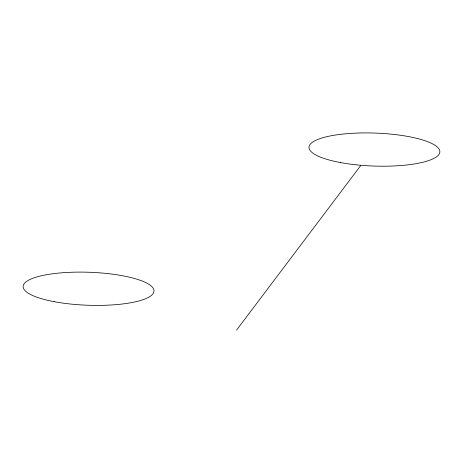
<?xml version="1.0" encoding="UTF-8"?>
<svg xmlns="http://www.w3.org/2000/svg" width="463" height="463" viewBox="0 0 463 463"><rect width="100%" height="100%" fill="white"/><g stroke="black" fill="none" stroke-linecap="round" stroke-linejoin="round"><path stroke-width="0.69" d="M236.564 330.09L360.561 165.766M54.512 301.743A65.474 16.506 2 0 0 153.982 291.285A65.474 16.506 2 0 0 57.204 273.234A65.474 16.506 2 0 0 54.512 301.743M340.38 162.548A65.474 16.506 2 0 0 439.85 152.09A65.474 16.506 2 0 0 343.071 134.044A65.474 16.506 2 0 0 340.38 162.548"/></g></svg>
